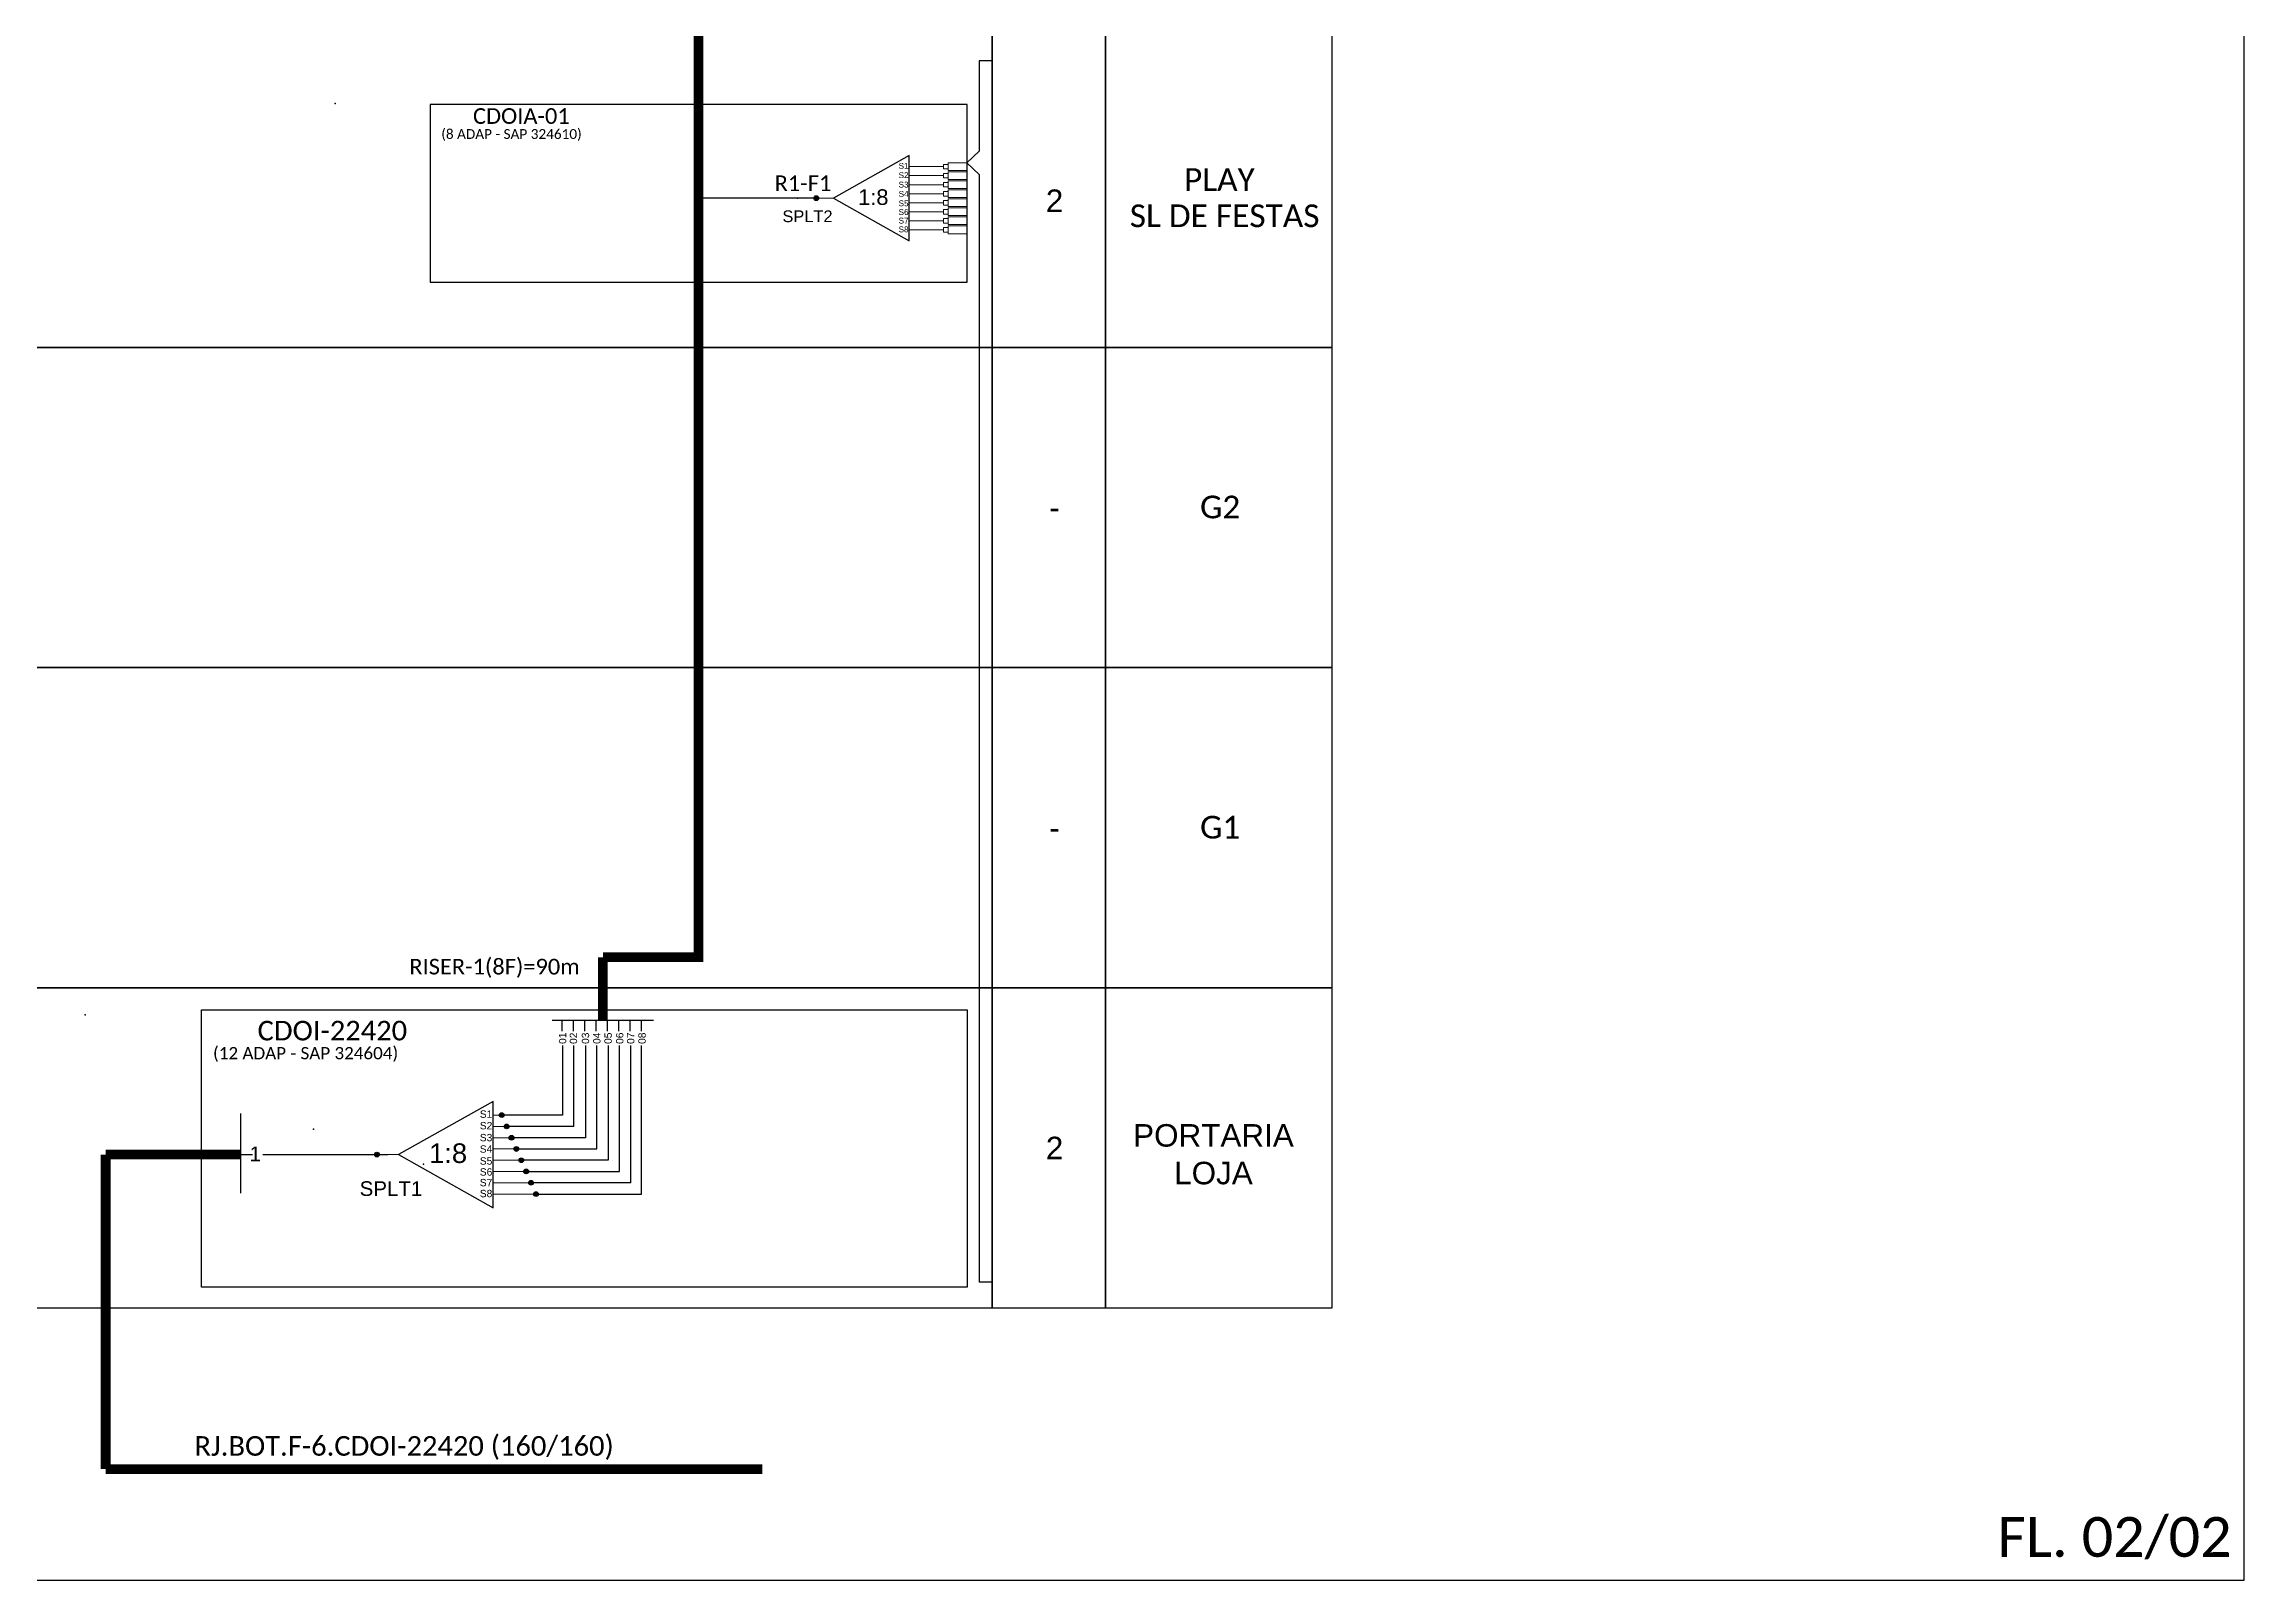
# Model space of a CAD drawing. Header units: inches. Extents: x 1611 to 3397, y 1190 to 1784.
# Drawn here: x 3171.9 to 3396.8, y 1190.4 to 1347.4 of the extents above; entities that cross this region are included whole.
import ezdxf
from ezdxf.enums import TextEntityAlignment as Align

# ---------------------------------------------------------------- set-up
doc = ezdxf.new("R2010")
doc.units = ezdxf.units.IN
doc.header["$MEASUREMENT"] = 0
doc.styles.add('ARIAL', font='arial.ttf')
doc.styles.add('WMF-Calibri0', font='calibri.ttf')
doc.linetypes.add('RESERVA', pattern='A,0.5,-0.15,["RESERVA",Standard,S=0.18,R=0,X=0,Y=-0.1],-1.3', length=1.95)

# ---------------------------------------------------------------- blocks, each defined once
blk = doc.blocks.new('A$C415C251F')
at = {"color": 3}
blk.add_point((0, 0), dxfattribs=at)
blk = doc.blocks.new('LEG_CDOIA8_C-SPLT_ESQ')
at = {"color": 3, "extrusion": (0, 0, -1), "xscale": -1, "zscale": -1}
blk.add_blockref('A$C415C251F', (0, 0), dxfattribs=at)
at = {"color": 1, "style": 'WMF-Calibri0', "flags": 4}
blk.add_attdef('CDO', (21.44, -2.61), '', height=2, dxfattribs=at)
blk.add_attdef('MODELO', text='', height=1.5, dxfattribs=at).set_placement((22.54, -4.54), align=Align.CENTER)
at = {"style": 'ARIAL', "flags": 4}
blk.add_attdef('SPLITAGEM', text='', height=1.5, dxfattribs=at).set_placement((18.61, -12.59), align=Align.CENTER)
blk = doc.blocks.new('SPLITTER_')
blk.add_point((0, 0))
at = {"style": 'ARIAL', "flags": 4}
blk.add_attdef('SPLT', (0, -3.26), '', height=1.5, dxfattribs=at)
blk = doc.blocks.new('SPLT_1-8_SC-APC')
at = {"color": 1}
blk.add_lwpolyline([(-7.37, -2.1), (-17.04, -7.55), (-7.37, -13), (-7.37, -2.1)], dxfattribs=at)
at = {"color": 3, "lineweight": 0}
for points in [[(-2.99, -3.51), (-7.37, -3.51)], [(-7.37, -4.66), (-2.99, -4.66)], [(-2.41, -3.02), (-2.41, -4)], [(-2.41, -3.02), (0, -3.02)], [(-2.41, -4), (0, -4)], [(-2.41, -4.17), (-2.41, -5.16)], [(-2.41, -4.17), (0, -4.17)], [(-2.41, -5.16), (0, -5.16)], [(-2.41, -5.32), (-2.41, -6.31)], [(-2.41, -5.32), (0, -5.32)], [(-7.37, -5.82), (-2.99, -5.82)], [(-7.37, -6.97), (-2.99, -6.97)], [(-7.37, -8.12), (-2.99, -8.12)], [(-2.41, -6.31), (0, -6.31)], [(-2.41, -6.48), (-2.41, -7.46)], [(-2.41, -6.48), (0, -6.48)], [(-2.41, -7.46), (0, -7.46)], [(-2.41, -7.63), (-2.41, -8.62)], [(-2.41, -7.63), (0, -7.63)], [(-7.37, -9.28), (-2.99, -9.28)], [(-7.37, -10.43), (-2.99, -10.43)], [(-2.41, -8.62), (0, -8.62)], [(-2.41, -8.78), (-2.41, -9.77)], [(-2.41, -8.78), (0, -8.78)], [(-2.41, -9.77), (0, -9.77)], [(-2.41, -9.94), (-2.41, -10.92)], [(-2.41, -9.94), (0, -9.94)], [(-2.41, -10.92), (0, -10.92)], [(-2.41, -11.09), (-2.41, -12.08)], [(-2.41, -11.09), (0, -11.09)], [(-7.37, -11.58), (-2.99, -11.58)], [(-2.41, -12.08), (0, -12.08)]]:
    blk.add_lwpolyline(points, dxfattribs=at)
for points in [[(-2.99, -3.22), (-2.41, -3.22), (-2.41, -3.8), (-2.99, -3.8)], [(-2.99, -4.38), (-2.41, -4.38), (-2.41, -4.95), (-2.99, -4.95)], [(-2.99, -5.53), (-2.41, -5.53), (-2.41, -6.1), (-2.99, -6.1)], [(-2.99, -6.68), (-2.41, -6.68), (-2.41, -7.26), (-2.99, -7.26)], [(-2.99, -7.84), (-2.41, -7.84), (-2.41, -8.41), (-2.99, -8.41)], [(-2.99, -8.99), (-2.41, -8.99), (-2.41, -9.56), (-2.99, -9.56)], [(-2.99, -10.14), (-2.41, -10.14), (-2.41, -10.72), (-2.99, -10.72)], [(-2.99, -11.3), (-2.41, -11.3), (-2.41, -11.87), (-2.99, -11.87)]]:
    blk.add_lwpolyline(points, close=True, dxfattribs=at)
at = {"color": 1, "lineweight": 0}
blk.add_lwpolyline([(-17.04, -7.55), (-19.26, -7.55)], dxfattribs=at)
at = {"color": 1, "style": 'ARIAL'}
for s, height, p in [('S1', 0.75, (-8.74, -3.78)), ('S2', 0.75, (-8.74, -4.97)), ('S3', 0.75, (-8.74, -6.18)), ('1:8', 2, (-13.91, -8.4)), ('S4', 0.75, (-8.74, -7.36)), ('S5', 0.75, (-8.74, -8.57)), ('S6', 0.75, (-8.74, -9.69)), ('S7', 0.75, (-8.74, -10.78)), ('S8', 0.75, (-8.74, -11.9))]:
    blk.add_text(s, height=height, dxfattribs=at).set_placement(p)

msp = doc.modelspace()

# ---------------------------------------------------------------- hatches: boundary and pattern name
h = msp.add_hatch(color=3)
h.dxf.hatch_style = 1
edge = h.paths.add_edge_path()
edge.add_arc((3250.84, 1331.66), 0.242, 0, 360)
h = msp.add_hatch(color=3)
h.dxf.hatch_style = 1
edge = h.paths.add_edge_path()
edge.add_arc((3218.7, 1237.91), 0.242, 0, 360)
h = msp.add_hatch(color=3)
h.dxf.hatch_style = 1
edge = h.paths.add_edge_path()
edge.add_arc((3219.2, 1236.76), 0.242, 0, 360)
h = msp.add_hatch(color=3)
h.dxf.hatch_style = 1
edge = h.paths.add_edge_path()
edge.add_arc((3219.7, 1235.6), 0.242, 0, 360)
h = msp.add_hatch(color=3)
h.dxf.hatch_style = 1
edge = h.paths.add_edge_path()
edge.add_arc((3220.2, 1234.45), 0.242, 0, 360)
h = msp.add_hatch(color=3)
h.dxf.hatch_style = 1
edge = h.paths.add_edge_path()
edge.add_arc((3205.94, 1233.87), 0.242, 0, 360)
h = msp.add_hatch(color=3)
h.dxf.hatch_style = 1
edge = h.paths.add_edge_path()
edge.add_arc((3220.7, 1233.3), 0.242, 0, 360)
h = msp.add_hatch(color=3)
h.dxf.hatch_style = 1
edge = h.paths.add_edge_path()
edge.add_arc((3221.2, 1232.15), 0.242, 0, 360)
h = msp.add_hatch(color=3)
h.dxf.hatch_style = 1
edge = h.paths.add_edge_path()
edge.add_arc((3221.7, 1230.99), 0.242, 0, 360)
h = msp.add_hatch(color=3)
h.dxf.hatch_style = 1
edge = h.paths.add_edge_path()
edge.add_arc((3222.2, 1229.84), 0.242, 0, 360)

# ---------------------------------------------------------------- linework, layer by layer
at = {"color": 5}
msp.add_line((3250.84, 1331.66), (3238.82, 1331.66), dxfattribs=at)
msp.add_lwpolyline([(2558.19, 1190.38), (3396.76, 1190.38), (3396.76, 1784.38), (2558.19, 1784.38), (2558.19, 1190.38)])
at = {"color": 5, "const_width": 1}
for points in [[(3238.82, 1691.84), (3238.82, 1254.05), (3229.04, 1254.05)], [(3229.04, 1247.61), (3229.04, 1254.05)]]:
    msp.add_lwpolyline(points, dxfattribs=at)
for points in [[(3039.8, 1349.15), (3268.83, 1349.15), (3268.83, 1316.41), (3039.8, 1316.41)], [(3268.83, 1349.15), (3280.4, 1349.15), (3280.4, 1316.41), (3268.83, 1316.41)], [(3280.4, 1349.15), (3303.54, 1349.15), (3303.54, 1316.41), (3280.4, 1316.41)], [(3039.8, 1316.41), (3268.83, 1316.41), (3268.83, 1283.66), (3039.8, 1283.66)], [(3268.83, 1316.41), (3280.4, 1316.41), (3280.4, 1283.66), (3268.83, 1283.66)], [(3280.4, 1316.41), (3303.54, 1316.41), (3303.54, 1283.66), (3280.4, 1283.66)], [(3039.8, 1283.66), (3268.83, 1283.66), (3268.83, 1250.92), (3039.8, 1250.92)], [(3268.83, 1283.66), (3280.4, 1283.66), (3280.4, 1250.92), (3268.83, 1250.92)], [(3280.4, 1283.66), (3303.54, 1283.66), (3303.54, 1250.92), (3280.4, 1250.92)], [(3039.8, 1250.92), (3268.83, 1250.92), (3268.83, 1218.17), (3039.8, 1218.17)], [(3268.83, 1250.92), (3280.4, 1250.92), (3280.4, 1218.17), (3268.83, 1218.17)], [(3280.4, 1250.92), (3303.54, 1250.92), (3303.54, 1218.17), (3280.4, 1218.17)]]:
    msp.add_lwpolyline(points, close=True)
at = {"color": 3}
for points in [[(3267.51, 1345.7), (3267.5, 1336.48)], [(3268.83, 1345.7), (3267.51, 1345.7)], [(3267.48, 1336.46), (3266.25, 1335.28), (3267.5, 1334.08)], [(3267.5, 1334.08), (3267.49, 1238.91)], [(3267.49, 1238.91), (3267.51, 1220.82)], [(3191.99, 1233.88), (3193.24, 1233.88)], [(3194.29, 1233.88), (3205.74, 1233.88)], [(3200.88, 1233.88), (3207.05, 1233.87), (3207.05, 1233.87)], [(3268.83, 1220.82), (3267.51, 1220.82)]]:
    msp.add_lwpolyline(points, dxfattribs=at)
at = {"color": 1}
for points in [[(3266.28, 1341.25), (3211.38, 1341.25), (3211.38, 1323.08), (3266.28, 1323.08)], [(3188.02, 1248.68), (3266.26, 1248.68), (3266.26, 1220.32), (3188.02, 1220.32)]]:
    msp.add_lwpolyline(points, close=True, dxfattribs=at)
at = {"color": 5}
for points in [[(3223.87, 1247.61), (3234.22, 1247.61)], [(3224.89, 1246.49), (3224.89, 1247.61)], [(3226.05, 1246.49), (3226.05, 1247.61)], [(3227.21, 1246.49), (3227.21, 1247.61)], [(3228.36, 1246.49), (3228.36, 1247.61)], [(3229.52, 1246.49), (3229.52, 1247.61)], [(3230.68, 1246.49), (3230.68, 1247.61)], [(3231.83, 1246.49), (3231.83, 1247.61)], [(3224.9, 1245.04), (3224.9, 1237.91)], [(3226.06, 1236.76), (3226.06, 1245.04)], [(3227.27, 1245.04), (3227.27, 1235.6)], [(3228.42, 1234.45), (3228.42, 1245.04)], [(3229.58, 1245.04), (3229.58, 1233.3)], [(3230.74, 1232.15), (3230.74, 1245.04)], [(3231.89, 1230.99), (3231.89, 1245.04)], [(3224.9, 1237.91), (3218.7, 1237.91)], [(3226.06, 1236.76), (3219.2, 1236.76)], [(3227.27, 1235.6), (3219.7, 1235.6)], [(3220.2, 1234.45), (3228.42, 1234.45)], [(3229.58, 1233.3), (3220.7, 1233.3)], [(3221.2, 1232.15), (3230.74, 1232.15)], [(3231.89, 1230.99), (3221.7, 1230.99)]]:
    msp.add_lwpolyline(points, dxfattribs=at)
at = {"color": 8, "linetype": 'RESERVA', "ltscale": 4}
for points in [[(3232.99, 1246.49), (3232.99, 1247.61)], [(3232.99, 1229.84), (3232.99, 1245.04)], [(3222.2, 1229.84), (3232.99, 1229.84)]]:
    msp.add_lwpolyline(points, dxfattribs=at)
at = {"color": 1}
for points in [[(3217.83, 1239.32), (3208.16, 1233.87), (3217.83, 1228.43), (3217.83, 1239.32)], [(3191.99, 1238.09), (3191.99, 1229.94)]]:
    msp.add_lwpolyline(points, dxfattribs=at)
at = {"color": 7, "lineweight": 0}
for points in [[(3218.7, 1237.91), (3217.83, 1237.91)], [(3217.83, 1236.76), (3219.2, 1236.76)], [(3217.83, 1235.6), (3219.7, 1235.6)], [(3217.83, 1234.45), (3220.2, 1234.45)], [(3217.83, 1233.3), (3220.7, 1233.3)], [(3217.83, 1232.15), (3221.2, 1232.15)], [(3217.83, 1230.99), (3221.7, 1230.99)], [(3217.83, 1229.84), (3222.2, 1229.84)]]:
    msp.add_lwpolyline(points, dxfattribs=at)
at = {"color": 1, "const_width": 1}
for points in [[(3178.23, 1233.88), (3191.99, 1233.88)], [(3178.23, 1233.88), (3178.23, 1201.72)], [(3178.23, 1201.72), (3245.35, 1201.72)]]:
    msp.add_lwpolyline(points, dxfattribs=at)
at = {"color": 1, "lineweight": 0}
msp.add_lwpolyline([(3208.16, 1233.87), (3205.94, 1233.87)], dxfattribs=at)
at = {"color": 5}
msp.add_lwpolyline([(3230.05, 1233.3), (3230.05, 1233.3)], close=True, dxfattribs=at)
at = {"color": 3}
for centre in [(3250.84, 1331.66), (3218.7, 1237.91), (3219.2, 1236.76), (3219.7, 1235.6), (3220.2, 1234.45), (3205.94, 1233.87), (3220.7, 1233.3), (3221.2, 1232.15), (3221.7, 1230.99), (3222.2, 1229.84)]:
    msp.add_circle(centre, 0.242, dxfattribs=at)

# ---------------------------------------------------------------- block references
ref = msp.add_blockref('LEG_CDOIA8_C-SPLT_ESQ', (3201.67, 1341.35), dxfattribs=dict(at, xscale=0.8000000000465661, yscale=0.7999999999883585, zscale=0.8))
ref.add_attrib('CDO', 'CDOIA-01', (3215.77, 1339.26), dxfattribs={"color": 1, "height": 1.6, "style": 'WMF-Calibri0'})
ref.add_attrib('MODELO', '(8 ADAP - SAP 324610)', dxfattribs={"color": 1, "height": 1, "style": 'WMF-Calibri0'}).set_placement((3219.7, 1337.72), align=Align.CENTER)
at = {"color": 3, "xscale": 0.8000000000465661, "yscale": 0.7999999999883585, "zscale": 0.8}
msp.add_blockref('SPLT_1-8_SC-APC', (3266.25, 1337.69), dxfattribs=at)
ref = msp.add_blockref('SPLITTER_', (3248.94, 1331.66), dxfattribs=dict(xscale=0.8000000000465661, yscale=0.7999999999883585, zscale=0.8))
ref.add_attrib('SPLT', 'SPLT2', (3247.39, 1329.21), dxfattribs={"height": 1.2, "style": 'ARIAL'})
at = {"color": 3}
ref = msp.add_blockref('LEG_CDOIA8_C-SPLT_ESQ', (3176.12, 1248.16), dxfattribs=at)
ref.add_attrib('CDO', 'CDOI-22420', (3193.75, 1245.55), dxfattribs={"color": 1, "height": 2, "style": 'WMF-Calibri0'})
ref.add_attrib('MODELO', '(12 ADAP - SAP 324604)', dxfattribs={"color": 1, "height": 1.25, "style": 'WMF-Calibri0'}).set_placement((3198.66, 1243.62), align=Align.CENTER)
ref = msp.add_blockref('SPLITTER_', (3199.47, 1236.46), dxfattribs=dict(xscale=-1))
ref.add_attrib('SPLT', '1', (3192.93, 1233.2), dxfattribs={"height": 1.5, "style": 'ARIAL'})
ref = msp.add_blockref('SPLITTER_', (3210.71, 1232.91), dxfattribs=dict(xscale=-1))
ref.add_attrib('SPLT', 'SPLT1', (3204.18, 1229.65), dxfattribs={"height": 1.5, "style": 'ARIAL'})

# ---------------------------------------------------------------- texts
at = {"color": 5, "style": 'WMF-Calibri0'}
for s, p in [('R1-F1', (3246.59, 1332.39)), ('RISER-1(8F)=90m', (3209.26, 1252.29))]:
    msp.add_text(s, height=1.6, dxfattribs=at).set_placement(p)
at = {"style": 'WMF-Calibri0'}
for s, p in [('PLAY', (3288.43, 1332.41)), ('SL DE FESTAS', (3282.89, 1328.7)), ('G2', (3290.07, 1298.93)), ('G1', (3290.07, 1266.19))]:
    msp.add_text(s, height=2.317, dxfattribs=at).set_placement(p)
at = {"style": 'ARIAL'}
for s, p in [('01', (3224.92, 1245.77)), ('02', (3226.03, 1245.77)), ('03', (3227.26, 1245.77)), ('04', (3228.42, 1245.77)), ('05', (3229.57, 1245.77)), ('06', (3230.76, 1245.77)), ('07', (3231.88, 1245.77)), ('08', (3233.04, 1245.77))]:
    msp.add_text(s, height=0.75, rotation=90, dxfattribs=at).set_placement(p, align=Align.MIDDLE_CENTER)
at = {"color": 1}
for s, height, style, p in [('S1', 0.75, 'ARIAL', (3216.46, 1237.64)), ('S2', 0.75, 'ARIAL', (3216.46, 1236.46)), ('1:8', 2, 'ARIAL', (3211.28, 1233.02)), ('S3', 0.75, 'ARIAL', (3216.46, 1235.24)), ('S4', 0.75, 'ARIAL', (3216.46, 1234.07)), ('S5', 0.75, 'ARIAL', (3216.46, 1232.85)), ('S6', 0.75, 'ARIAL', (3216.46, 1231.73)), ('S7', 0.75, 'ARIAL', (3216.46, 1230.64)), ('S8', 0.75, 'ARIAL', (3216.46, 1229.52)), ('RJ.BOT.F-6.CDOI-22420 (160/160)', 2, 'WMF-Calibri0', (3187.3, 1203.09))]:
    msp.add_text(s, height=height, dxfattribs=dict(at, style=style)).set_placement(p)
at = {"lineweight": 0, "insert": (3371.56, 1196.82), "char_height": 4.071, "width": 376.0996, "attachment_point": 1, "style": 'WMF-Calibri0'}
msp.add_mtext('FL. 02/02', dxfattribs=at)
at = {"style": 'ARIAL', "flags": 12}
for tag, p in [('2', (3275.2, 1331.4)), ('-', (3275.2, 1300.03)), ('-', (3275.2, 1267.29)), ('PORTARIA', (3291.44, 1235.84)), ('2', (3275.2, 1234.55)), ('LOJA', (3291.44, 1231.99))]:
    msp.add_attdef(tag, text='XX', height=2.3, dxfattribs=at).set_placement(p, align=Align.MIDDLE_CENTER)

doc.saveas('drawing.dxf')
